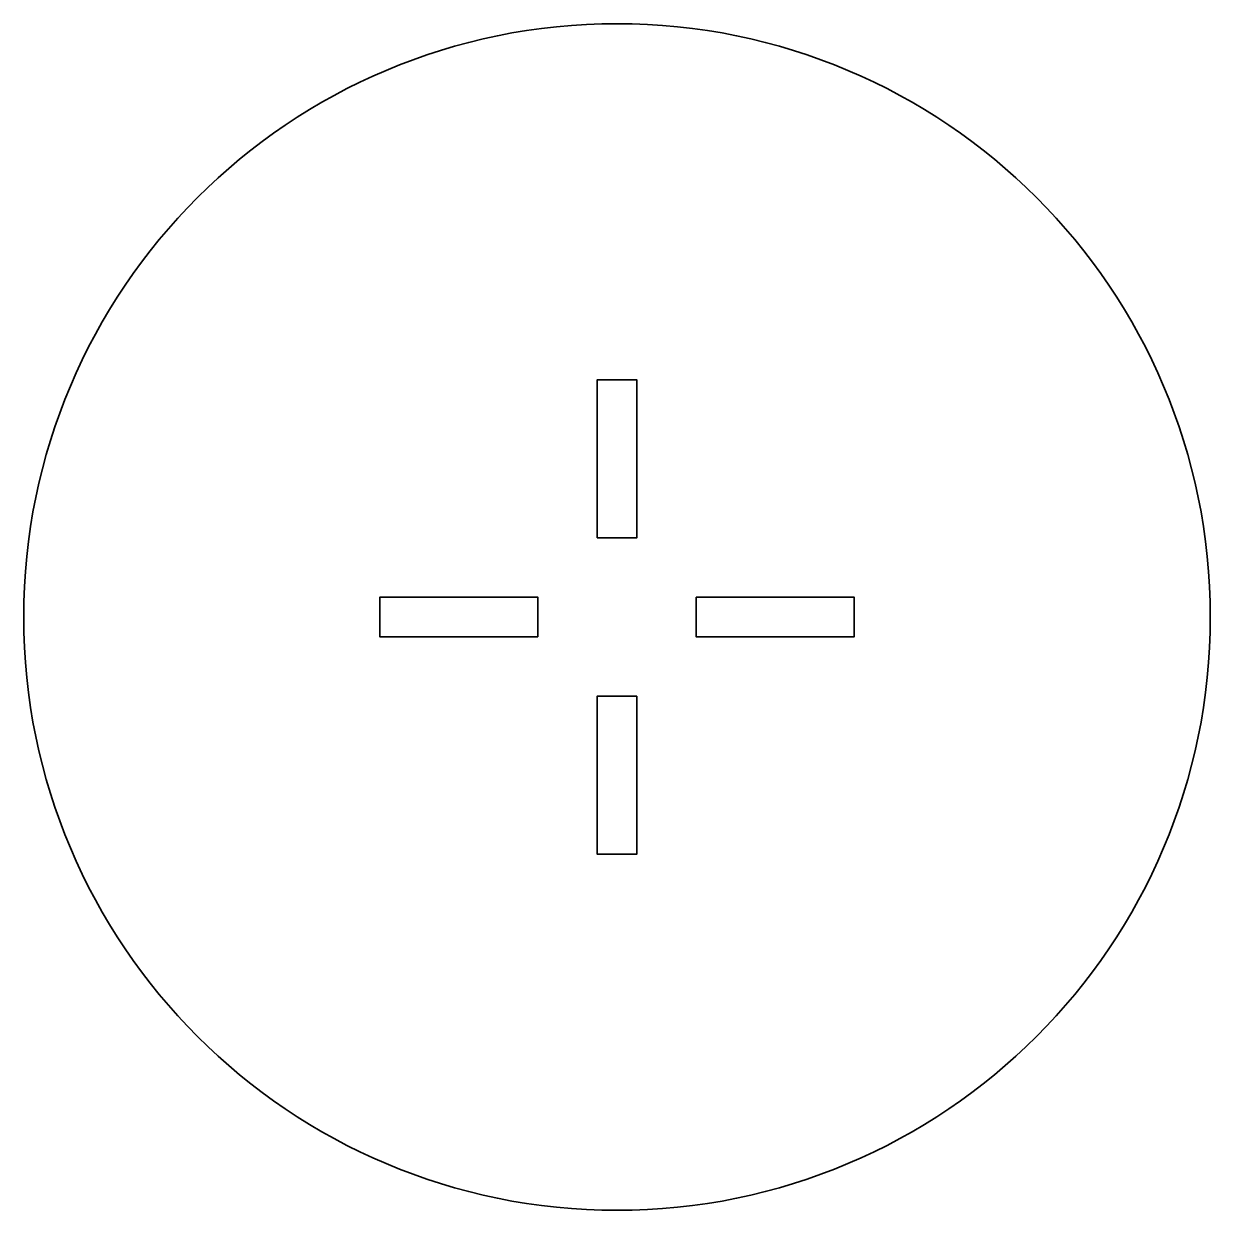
# Model space of a CAD drawing. Extents: x -150 to 150, y -150 to 150.
import ezdxf

# ---------------------------------------------------------------- set-up
doc = ezdxf.new("R2010")
doc.units = 0
doc.layers.add('s005-#def-solid-edge', color=7, linetype='CONTINUOUS')

msp = doc.modelspace()

# ---------------------------------------------------------------- linework, layer by layer
at = {"layer": 's005-#def-solid-edge', "color": 7, "linetype": 'CONTINUOUS', "lineweight": 35, "true_color": 0x000000}
for points in [[(-5, 20), (-5, 60), (5, 60), (5, 20), (-5, 20)], [(-20, -5), (-60, -5), (-60, 5), (-20, 5), (-20, -5)], [(20, 5), (60, 5), (60, -5), (20, -5), (20, 5)], [(5, -20), (5, -60), (-5, -60), (-5, -20), (5, -20)]]:
    msp.add_lwpolyline(points, dxfattribs=at)
for start, end in [(90, 180), (0, 90), (180, -90), (-90, 0)]:
    msp.add_arc((0, 0), 150, start, end, dxfattribs=at)

doc.saveas('drawing.dxf')
